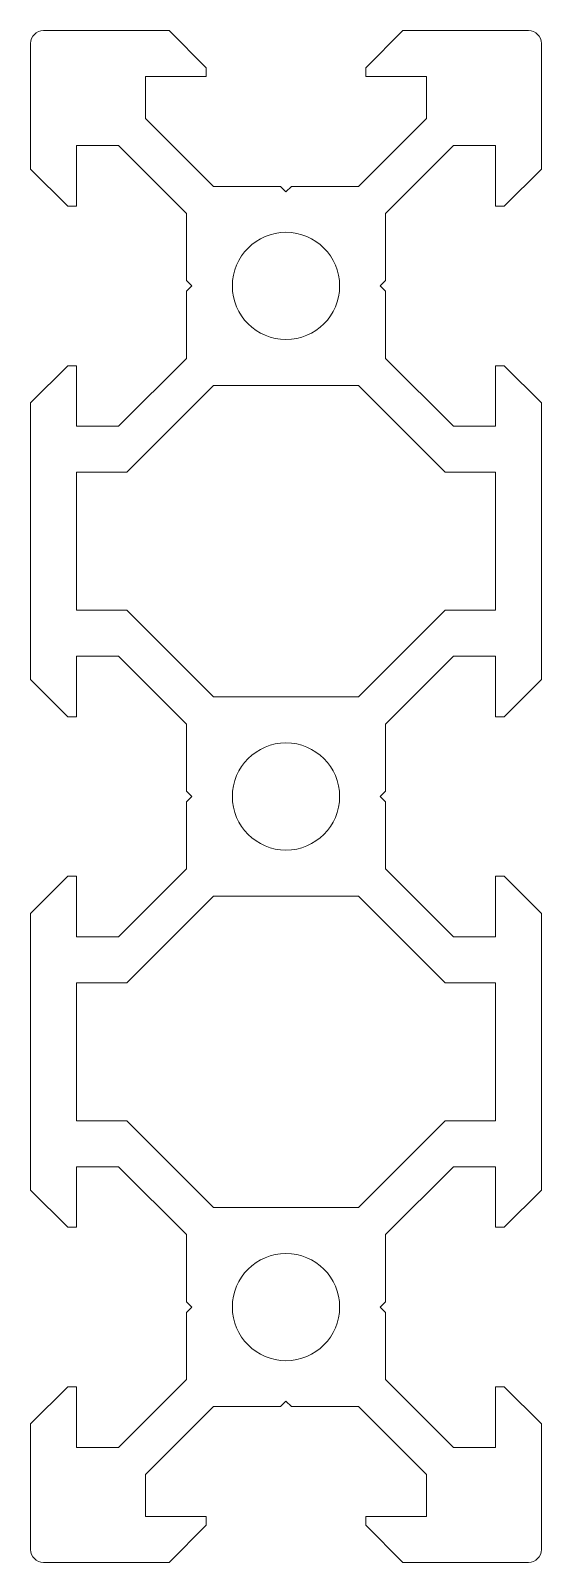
# Model space of a CAD drawing. Header units: millimetres. Extents: x -10 to 10, y -30 to 30.
import ezdxf

# ---------------------------------------------------------------- set-up
doc = ezdxf.new("R2010")
doc.units = ezdxf.units.MM

msp = doc.modelspace()

# ---------------------------------------------------------------- linework, layer by layer
at = {"color": 7, "linetype": 'Continuous', "lineweight": 15}
for p, q in [((-10, 24.58), (-10, 29.5)), ((-4.58, 30), (-9.5, 30)), ((-3.125, 28.545), (-4.58, 30)), ((3.125, 28.545), (4.58, 30)), ((9.5, 30), (4.58, 30)), ((10, 24.58), (10, 29.5)), ((-3.125, 28.2), (-3.125, 28.545)), ((3.125, 28.2), (3.125, 28.545)), ((-5.5, 26.561), (-5.5, 28.2)), ((-5.5, 28.2), (-3.125, 28.2)), ((5.5, 28.2), (3.125, 28.2)), ((5.5, 26.561), (5.5, 28.2)), ((-2.839, 23.9), (-5.5, 26.561)), ((2.839, 23.9), (5.5, 26.561)), ((-8.2, 25.5), (-8.2, 23.125)), ((-6.561, 25.5), (-8.2, 25.5)), ((-3.9, 22.839), (-6.561, 25.5)), ((3.9, 22.839), (6.561, 25.5)), ((6.561, 25.5), (8.2, 25.5)), ((8.2, 25.5), (8.2, 23.125)), ((-8.545, 23.125), (-10, 24.58)), ((8.545, 23.125), (10, 24.58)), ((-0.21, 23.9), (-2.839, 23.9)), ((0, 23.69), (-0.21, 23.9)), ((0, 23.69), (0.21, 23.9)), ((0.21, 23.9), (2.839, 23.9)), ((-8.2, 23.125), (-8.545, 23.125)), ((-3.9, 20.21), (-3.9, 22.839)), ((3.9, 20.21), (3.9, 22.839)), ((8.2, 23.125), (8.545, 23.125)), ((-3.69, 20), (-3.9, 20.21)), ((-3.69, 20), (-3.9, 19.79)), ((3.69, 20), (3.9, 20.21)), ((3.69, 20), (3.9, 19.79)), ((-3.9, 19.79), (-3.9, 17.161)), ((3.9, 19.79), (3.9, 17.161)), ((-8.545, 16.875), (-10, 15.42)), ((-8.2, 16.875), (-8.545, 16.875)), ((-8.2, 14.5), (-8.2, 16.875)), ((-3.9, 17.161), (-6.561, 14.5)), ((3.9, 17.161), (6.561, 14.5)), ((8.2, 16.875), (8.545, 16.875)), ((8.2, 14.5), (8.2, 16.875)), ((8.545, 16.875), (10, 15.42)), ((-6.239, 12.7), (-2.839, 16.1)), ((-2.839, 16.1), (2.839, 16.1)), ((6.239, 12.7), (2.839, 16.1)), ((-10, 4.58), (-10, 15.42)), ((10, 4.58), (10, 15.42)), ((-6.561, 14.5), (-8.2, 14.5)), ((6.561, 14.5), (8.2, 14.5)), ((-8.2, 7.3), (-8.2, 12.7)), ((-8.2, 12.7), (-6.239, 12.7)), ((8.2, 12.7), (6.239, 12.7)), ((8.2, 7.3), (8.2, 12.7)), ((-8.2, 7.3), (-6.239, 7.3)), ((-6.239, 7.3), (-2.839, 3.9)), ((6.239, 7.3), (2.839, 3.9)), ((8.2, 7.3), (6.239, 7.3)), ((-8.2, 5.5), (-8.2, 3.125)), ((-6.561, 5.5), (-8.2, 5.5)), ((-3.9, 2.839), (-6.561, 5.5)), ((3.9, 2.839), (6.561, 5.5)), ((6.561, 5.5), (8.2, 5.5)), ((8.2, 5.5), (8.2, 3.125)), ((-8.545, 3.125), (-10, 4.58)), ((8.545, 3.125), (10, 4.58)), ((-2.839, 3.9), (2.839, 3.9)), ((-8.2, 3.125), (-8.545, 3.125)), ((8.2, 3.125), (8.545, 3.125)), ((-3.9, 0.21), (-3.9, 2.839)), ((3.9, 0.21), (3.9, 2.839)), ((-3.69, 0), (-3.9, 0.21)), ((3.69, 0), (3.9, 0.21)), ((-3.69, 0), (-3.9, -0.21)), ((-3.9, -0.21), (-3.9, -2.839)), ((3.69, 0), (3.9, -0.21)), ((3.9, -0.21), (3.9, -2.839)), ((-3.9, -2.839), (-6.561, -5.5)), ((3.9, -2.839), (6.561, -5.5)), ((-8.545, -3.125), (-10, -4.58)), ((-8.2, -3.125), (-8.545, -3.125)), ((-8.2, -5.5), (-8.2, -3.125)), ((8.2, -3.125), (8.545, -3.125)), ((8.2, -5.5), (8.2, -3.125)), ((8.545, -3.125), (10, -4.58)), ((-6.239, -7.3), (-2.839, -3.9)), ((-2.839, -3.9), (2.839, -3.9)), ((6.239, -7.3), (2.839, -3.9)), ((-10, -15.42), (-10, -4.58)), ((10, -15.42), (10, -4.58)), ((-6.561, -5.5), (-8.2, -5.5)), ((6.561, -5.5), (8.2, -5.5)), ((-8.2, -12.7), (-8.2, -7.3)), ((-8.2, -7.3), (-6.239, -7.3)), ((8.2, -7.3), (6.239, -7.3)), ((8.2, -12.7), (8.2, -7.3)), ((-8.2, -12.7), (-6.239, -12.7)), ((-6.239, -12.7), (-2.839, -16.1)), ((6.239, -12.7), (2.839, -16.1)), ((8.2, -12.7), (6.239, -12.7)), ((-8.2, -14.5), (-8.2, -16.875)), ((-6.561, -14.5), (-8.2, -14.5)), ((-3.9, -17.161), (-6.561, -14.5)), ((3.9, -17.161), (6.561, -14.5)), ((6.561, -14.5), (8.2, -14.5)), ((8.2, -14.5), (8.2, -16.875)), ((-8.545, -16.875), (-10, -15.42)), ((8.545, -16.875), (10, -15.42)), ((-2.839, -16.1), (2.839, -16.1)), ((-8.2, -16.875), (-8.545, -16.875)), ((-3.9, -19.79), (-3.9, -17.161)), ((3.9, -19.79), (3.9, -17.161)), ((8.2, -16.875), (8.545, -16.875)), ((-3.69, -20), (-3.9, -19.79)), ((3.69, -20), (3.9, -19.79)), ((-3.69, -20), (-3.9, -20.21)), ((-3.9, -20.21), (-3.9, -22.839)), ((3.69, -20), (3.9, -20.21)), ((3.9, -20.21), (3.9, -22.839)), ((-8.545, -23.125), (-10, -24.58)), ((-8.2, -23.125), (-8.545, -23.125)), ((-8.2, -25.5), (-8.2, -23.125)), ((-3.9, -22.839), (-6.561, -25.5)), ((3.9, -22.839), (6.561, -25.5)), ((8.2, -23.125), (8.545, -23.125)), ((8.2, -25.5), (8.2, -23.125)), ((8.545, -23.125), (10, -24.58)), ((-2.839, -23.9), (-5.5, -26.561)), ((-0.21, -23.9), (-2.839, -23.9)), ((0, -23.69), (-0.21, -23.9)), ((0, -23.69), (0.21, -23.9)), ((0.21, -23.9), (2.839, -23.9)), ((2.839, -23.9), (5.5, -26.561)), ((-10, -29.5), (-10, -24.58)), ((10, -29.5), (10, -24.58)), ((-6.561, -25.5), (-8.2, -25.5)), ((6.561, -25.5), (8.2, -25.5)), ((-5.5, -26.561), (-5.5, -28.2)), ((5.5, -26.561), (5.5, -28.2)), ((5.5, -28.2), (3.125, -28.2)), ((3.125, -28.2), (3.125, -28.545)), ((-5.5, -28.2), (-3.125, -28.2)), ((-3.125, -28.545), (-4.58, -30)), ((-3.125, -28.2), (-3.125, -28.545)), ((3.125, -28.545), (4.58, -30)), ((-4.58, -30), (-9.5, -30)), ((9.5, -30), (4.58, -30))]:
    msp.add_line(p, q, dxfattribs=at)
for centre in [(0, 20), (0, 0), (0, -20)]:
    msp.add_circle(centre, 2.1, dxfattribs=at)
for centre, start, end in [((-9.5, 29.5), 90, 180), ((9.5, 29.5), 0, 90), ((-9.5, -29.5), 180, 270), ((9.5, -29.5), 270, 0)]:
    msp.add_arc(centre, 0.5, start, end, dxfattribs=at)

doc.saveas('drawing.dxf')
